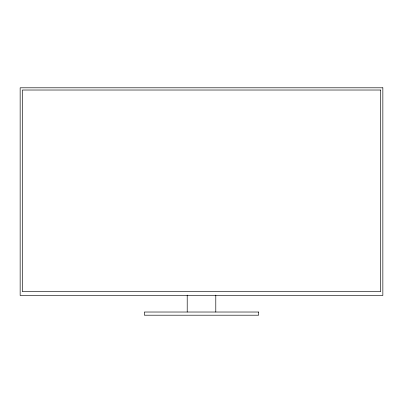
<?xml version="1.0" encoding="UTF-8"?>
<svg xmlns="http://www.w3.org/2000/svg" width="403" height="403" viewBox="0 0 403 403"><rect width="100%" height="100%" fill="white"/><g stroke="black" fill="none" stroke-linecap="round" stroke-linejoin="round"><path stroke-width="0.6" d="M215.791 295.077L215.791 312.023M187.209 295.077L187.209 312.023M382.85 87.799L20.15 87.799L20.15 295.51L382.85 295.51L382.85 87.799M380.628 90.02L22.372 90.02L22.372 291.696L380.628 291.696L380.628 90.02M258.671 312.023L144.329 312.023L144.329 315.201L258.671 315.201L258.671 312.023"/></g></svg>
